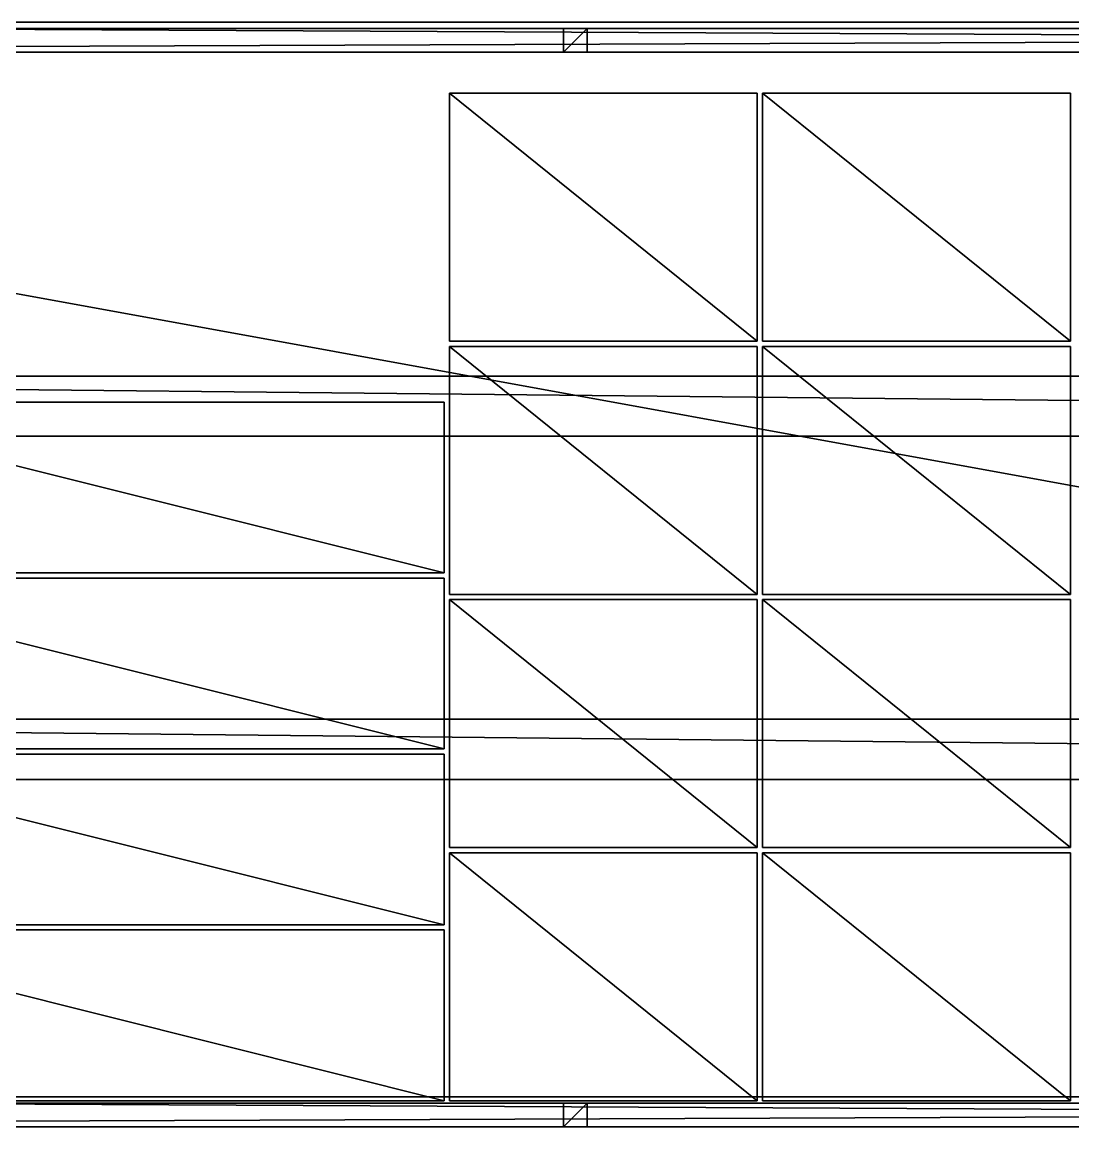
# Model space of a CAD drawing. Header units: millimetres. Extents: x -3100 to 14040, y -1280 to 1295.
# Drawn here: x 3373 to 5823, y -1280 to 1295 of the extents above; entities that cross this region are included whole.
import ezdxf

# ---------------------------------------------------------------- set-up
doc = ezdxf.new("R2010")
doc.units = ezdxf.units.MM

msp = doc.modelspace()

# ---------------------------------------------------------------- linework, layer by layer
at = {"layer": 'CAD_75LAB'}
for points in [[(14040, 1295, 1250), (-40, 1295, 1250), (-40, 1295, 1320)], [(14040, 1295, 1320), (14040, 1295, 1250), (-40, 1295, 1320)], [(14040, 1225, 1250), (-40, 1225, 1250), (-40, 1295, 1250)], [(14040, 1295, 1250), (14040, 1225, 1250), (-40, 1295, 1250)], [(14040, 1225, 1320), (-40, 1295, 1320), (-40, 1225, 1320)], [(14040, 1295, 1320), (-40, 1295, 1320), (14040, 1225, 1320)], [(14040, 1280, 1160), (-40, 1280, 1160), (-40, 1280, 1250)], [(14040, 1280, 1250), (14040, 1280, 1160), (-40, 1280, 1250)], [(14040, -1280, 1160), (-40, -1280, 1160), (-40, 1280, 1160)], [(14040, 1280, 1160), (14040, -1280, 1160), (-40, 1280, 1160)], [(14040, -1280, 1250), (-40, 1280, 1250), (-40, -1280, 1250)], [(14040, 1280, 1250), (-40, 1280, 1250), (14040, -1280, 1250)], [(14040, 1280, 3995), (14040, 1280, 3940), (-40, 1280, 3940)], [(14040, 1280, 3995), (-40, 1280, 3940), (-40, 1280, 3995)], [(14040, 1280, 3940), (-40, 1225, 3940), (-40, 1280, 3940)], [(14040, 1280, 3940), (14040, 1225, 3940), (-40, 1225, 3940)], [(14040, 1280, 3995), (-40, 1280, 3995), (-40, 1225, 3995)], [(14040, 1280, 3995), (-40, 1225, 3995), (14040, 1225, 3995)], [(4635, 1280, 3940), (4635, 1280, 1250), (4635, 1225, 1250)], [(4635, 1225, 3940), (4635, 1280, 3940), (4635, 1225, 1250)], [(4635, 1280, 3940), (4690, 1280, 1250), (4635, 1280, 1250)], [(4690, 1280, 3940), (4690, 1280, 1250), (4635, 1280, 3940)], [(4690, 1280, 1250), (4635, 1225, 1250), (4635, 1280, 1250)], [(4690, 1280, 1250), (4690, 1225, 1250), (4635, 1225, 1250)], [(4690, 1280, 3940), (4635, 1280, 3940), (4635, 1225, 3940)], [(4690, 1280, 3940), (4635, 1225, 3940), (4690, 1225, 3940)], [(4690, 1280, 3940), (4690, 1225, 1250), (4690, 1280, 1250)], [(4690, 1225, 3940), (4690, 1225, 1250), (4690, 1280, 3940)], [(14040, 1225, 3995), (-40, 1225, 3940), (14040, 1225, 3940)], [(14040, 1225, 3995), (-40, 1225, 3995), (-40, 1225, 3940)], [(14040, 1225, 1250), (-40, 1225, 1320), (-40, 1225, 1250)], [(14040, 1225, 1320), (-40, 1225, 1320), (14040, 1225, 1250)], [(4635, 1225, 3940), (4635, 1225, 1250), (4690, 1225, 1250)], [(4690, 1225, 3940), (4635, 1225, 3940), (4690, 1225, 1250)], [(4369, 551, 2308), (4369, 1129, 1253), (4369, 551, 1253)], [(4369, 551, 2308), (4369, 1129, 2308), (4369, 1129, 1253)], [(4369, 1129, 2308), (5087, 1129, 1253), (4369, 1129, 1253)], [(5087, 1129, 2308), (5087, 1129, 1253), (4369, 1129, 2308)], [(5087, 551, 1253), (4369, 551, 1253), (4369, 1129, 1253)], [(5087, 1129, 1253), (5087, 551, 1253), (4369, 1129, 1253)], [(5087, 551, 2308), (4369, 1129, 2308), (4369, 551, 2308)], [(5087, 1129, 2308), (4369, 1129, 2308), (5087, 551, 2308)], [(4369, 551, 3369), (4369, 1129, 2314), (4369, 551, 2314)], [(4369, 551, 3369), (4369, 1129, 3369), (4369, 1129, 2314)], [(4369, 1129, 3369), (5087, 1129, 2314), (4369, 1129, 2314)], [(5087, 1129, 3369), (5087, 1129, 2314), (4369, 1129, 3369)], [(5087, 551, 2314), (4369, 551, 2314), (4369, 1129, 2314)], [(5087, 1129, 2314), (5087, 551, 2314), (4369, 1129, 2314)], [(5087, 551, 3369), (4369, 1129, 3369), (4369, 551, 3369)], [(5087, 1129, 3369), (4369, 1129, 3369), (5087, 551, 3369)], [(5087, 551, 2308), (5087, 551, 1253), (5087, 1129, 1253)], [(5087, 551, 2308), (5087, 1129, 1253), (5087, 1129, 2308)], [(5087, 551, 3369), (5087, 551, 2314), (5087, 1129, 2314)], [(5087, 551, 3369), (5087, 1129, 2314), (5087, 1129, 3369)], [(5099, 551, 2308), (5099, 1129, 1253), (5099, 551, 1253)], [(5099, 551, 2308), (5099, 1129, 2308), (5099, 1129, 1253)], [(5099, 1129, 2308), (5817, 1129, 1253), (5099, 1129, 1253)], [(5817, 1129, 2308), (5817, 1129, 1253), (5099, 1129, 2308)], [(5817, 551, 1253), (5099, 551, 1253), (5099, 1129, 1253)], [(5817, 1129, 1253), (5817, 551, 1253), (5099, 1129, 1253)], [(5817, 551, 2308), (5099, 1129, 2308), (5099, 551, 2308)], [(5817, 1129, 2308), (5099, 1129, 2308), (5817, 551, 2308)], [(5099, 551, 3369), (5099, 1129, 2314), (5099, 551, 2314)], [(5099, 551, 3369), (5099, 1129, 3369), (5099, 1129, 2314)], [(5099, 1129, 3369), (5817, 1129, 2314), (5099, 1129, 2314)], [(5817, 1129, 3369), (5817, 1129, 2314), (5099, 1129, 3369)], [(5817, 551, 2314), (5099, 551, 2314), (5099, 1129, 2314)], [(5817, 1129, 2314), (5817, 551, 2314), (5099, 1129, 2314)], [(5817, 551, 3369), (5099, 1129, 3369), (5099, 551, 3369)], [(5817, 1129, 3369), (5099, 1129, 3369), (5817, 551, 3369)], [(5817, 551, 2308), (5817, 551, 1253), (5817, 1129, 1253)], [(5817, 551, 2308), (5817, 1129, 1253), (5817, 1129, 2308)], [(5817, 551, 3369), (5817, 551, 2314), (5817, 1129, 2314)], [(5817, 551, 3369), (5817, 1129, 2314), (5817, 1129, 3369)], [(4369, 551, 2308), (4369, 551, 1253), (5087, 551, 1253)], [(5087, 551, 2308), (4369, 551, 2308), (5087, 551, 1253)], [(4369, 551, 3369), (4369, 551, 2314), (5087, 551, 2314)], [(5087, 551, 3369), (4369, 551, 3369), (5087, 551, 2314)], [(5099, 551, 2308), (5099, 551, 1253), (5817, 551, 1253)], [(5817, 551, 2308), (5099, 551, 2308), (5817, 551, 1253)], [(5099, 551, 3369), (5099, 551, 2314), (5817, 551, 2314)], [(5817, 551, 3369), (5099, 551, 3369), (5817, 551, 2314)], [(4369, -39, 2308), (4369, 539, 1253), (4369, -39, 1253)], [(4369, -39, 2308), (4369, 539, 2308), (4369, 539, 1253)], [(4369, 539, 2308), (5087, 539, 1253), (4369, 539, 1253)], [(5087, 539, 2308), (5087, 539, 1253), (4369, 539, 2308)], [(5087, -39, 1253), (4369, -39, 1253), (4369, 539, 1253)], [(5087, 539, 1253), (5087, -39, 1253), (4369, 539, 1253)], [(5087, -39, 2308), (4369, 539, 2308), (4369, -39, 2308)], [(5087, 539, 2308), (4369, 539, 2308), (5087, -39, 2308)], [(4369, -39, 3369), (4369, 539, 2314), (4369, -39, 2314)], [(4369, -39, 3369), (4369, 539, 3369), (4369, 539, 2314)], [(4369, 539, 3369), (5087, 539, 2314), (4369, 539, 2314)], [(5087, 539, 3369), (5087, 539, 2314), (4369, 539, 3369)], [(5087, -39, 2314), (4369, -39, 2314), (4369, 539, 2314)], [(5087, 539, 2314), (5087, -39, 2314), (4369, 539, 2314)], [(5087, -39, 3369), (4369, 539, 3369), (4369, -39, 3369)], [(5087, 539, 3369), (4369, 539, 3369), (5087, -39, 3369)], [(5087, -39, 2308), (5087, -39, 1253), (5087, 539, 1253)], [(5087, -39, 2308), (5087, 539, 1253), (5087, 539, 2308)], [(5087, -39, 3369), (5087, -39, 2314), (5087, 539, 2314)], [(5087, -39, 3369), (5087, 539, 2314), (5087, 539, 3369)], [(5099, -39, 2308), (5099, 539, 1253), (5099, -39, 1253)], [(5099, -39, 2308), (5099, 539, 2308), (5099, 539, 1253)], [(5099, 539, 2308), (5817, 539, 1253), (5099, 539, 1253)], [(5817, 539, 2308), (5817, 539, 1253), (5099, 539, 2308)], [(5817, -39, 1253), (5099, -39, 1253), (5099, 539, 1253)], [(5817, 539, 1253), (5817, -39, 1253), (5099, 539, 1253)], [(5817, -39, 2308), (5099, 539, 2308), (5099, -39, 2308)], [(5817, 539, 2308), (5099, 539, 2308), (5817, -39, 2308)], [(5099, -39, 3369), (5099, 539, 2314), (5099, -39, 2314)], [(5099, -39, 3369), (5099, 539, 3369), (5099, 539, 2314)], [(5099, 539, 3369), (5817, 539, 2314), (5099, 539, 2314)], [(5817, 539, 3369), (5817, 539, 2314), (5099, 539, 3369)], [(5817, -39, 2314), (5099, -39, 2314), (5099, 539, 2314)], [(5817, 539, 2314), (5817, -39, 2314), (5099, 539, 2314)], [(5817, -39, 3369), (5099, 539, 3369), (5099, -39, 3369)], [(5817, 539, 3369), (5099, 539, 3369), (5817, -39, 3369)], [(5817, -39, 2308), (5817, -39, 1253), (5817, 539, 1253)], [(5817, -39, 2308), (5817, 539, 1253), (5817, 539, 2308)], [(5817, -39, 3369), (5817, -39, 2314), (5817, 539, 2314)], [(5817, -39, 3369), (5817, 539, 2314), (5817, 539, 3369)], [(13960, 470, 1160), (13960, 470, 910), (300, 470, 910)], [(13960, 470, 1160), (300, 470, 910), (300, 470, 1160)], [(13960, 330, 910), (300, 330, 910), (300, 470, 910)], [(13960, 470, 910), (13960, 330, 910), (300, 470, 910)], [(13960, 330, 1160), (300, 470, 1160), (300, 330, 1160)], [(13960, 470, 1160), (300, 470, 1160), (13960, 330, 1160)], [(4357, 409, 1253), (2766, 409, 1253), (2766, 409, 1367)], [(4357, 409, 1367), (4357, 409, 1253), (2766, 409, 1367)], [(4357, 11, 1253), (2766, 11, 1253), (2766, 409, 1253)], [(4357, 409, 1253), (4357, 11, 1253), (2766, 409, 1253)], [(4357, 11, 1367), (2766, 409, 1367), (2766, 11, 1367)], [(4357, 409, 1367), (2766, 409, 1367), (4357, 11, 1367)], [(4357, 409, 1373), (2766, 409, 1373), (2766, 409, 1487)], [(4357, 409, 1487), (4357, 409, 1373), (2766, 409, 1487)], [(4357, 11, 1373), (2766, 11, 1373), (2766, 409, 1373)], [(4357, 409, 1373), (4357, 11, 1373), (2766, 409, 1373)], [(4357, 11, 1487), (2766, 409, 1487), (2766, 11, 1487)], [(4357, 409, 1487), (2766, 409, 1487), (4357, 11, 1487)], [(4357, 409, 1493), (2766, 409, 1493), (2766, 409, 1607)], [(4357, 409, 1607), (4357, 409, 1493), (2766, 409, 1607)], [(4357, 11, 1493), (2766, 11, 1493), (2766, 409, 1493)], [(4357, 409, 1493), (4357, 11, 1493), (2766, 409, 1493)], [(4357, 11, 1607), (2766, 409, 1607), (2766, 11, 1607)], [(4357, 409, 1607), (2766, 409, 1607), (4357, 11, 1607)], [(4357, 409, 1613), (2766, 409, 1613), (2766, 409, 1727)], [(4357, 409, 1727), (4357, 409, 1613), (2766, 409, 1727)], [(4357, 11, 1613), (2766, 11, 1613), (2766, 409, 1613)], [(4357, 409, 1613), (4357, 11, 1613), (2766, 409, 1613)], [(4357, 11, 1727), (2766, 409, 1727), (2766, 11, 1727)], [(4357, 409, 1727), (2766, 409, 1727), (4357, 11, 1727)], [(4357, 409, 1733), (2766, 409, 1733), (2766, 409, 1847)], [(4357, 409, 1847), (4357, 409, 1733), (2766, 409, 1847)], [(4357, 11, 1733), (2766, 11, 1733), (2766, 409, 1733)], [(4357, 409, 1733), (4357, 11, 1733), (2766, 409, 1733)], [(4357, 11, 1847), (2766, 409, 1847), (2766, 11, 1847)], [(4357, 409, 1847), (2766, 409, 1847), (4357, 11, 1847)], [(4357, 11, 1367), (4357, 11, 1253), (4357, 409, 1253)], [(4357, 11, 1367), (4357, 409, 1253), (4357, 409, 1367)], [(4357, 11, 1487), (4357, 11, 1373), (4357, 409, 1373)], [(4357, 11, 1487), (4357, 409, 1373), (4357, 409, 1487)], [(4357, 11, 1607), (4357, 11, 1493), (4357, 409, 1493)], [(4357, 11, 1607), (4357, 409, 1493), (4357, 409, 1607)], [(4357, 11, 1727), (4357, 11, 1613), (4357, 409, 1613)], [(4357, 11, 1727), (4357, 409, 1613), (4357, 409, 1727)], [(4357, 11, 1847), (4357, 11, 1733), (4357, 409, 1733)], [(4357, 11, 1847), (4357, 409, 1733), (4357, 409, 1847)], [(13960, 330, 1160), (300, 330, 910), (13960, 330, 910)], [(13960, 330, 1160), (300, 330, 1160), (300, 330, 910)], [(4357, 11, 1253), (2766, 11, 1367), (2766, 11, 1253)], [(4357, 11, 1367), (2766, 11, 1367), (4357, 11, 1253)], [(4357, 11, 1373), (2766, 11, 1487), (2766, 11, 1373)], [(4357, 11, 1487), (2766, 11, 1487), (4357, 11, 1373)], [(4357, 11, 1493), (2766, 11, 1607), (2766, 11, 1493)], [(4357, 11, 1607), (2766, 11, 1607), (4357, 11, 1493)], [(4357, 11, 1613), (2766, 11, 1727), (2766, 11, 1613)], [(4357, 11, 1727), (2766, 11, 1727), (4357, 11, 1613)], [(4357, 11, 1733), (2766, 11, 1847), (2766, 11, 1733)], [(4357, 11, 1847), (2766, 11, 1847), (4357, 11, 1733)], [(4357, -1, 1253), (2766, -1, 1253), (2766, -1, 1367)], [(4357, -1, 1367), (4357, -1, 1253), (2766, -1, 1367)], [(4357, -399, 1253), (2766, -399, 1253), (2766, -1, 1253)], [(4357, -1, 1253), (4357, -399, 1253), (2766, -1, 1253)], [(4357, -399, 1367), (2766, -1, 1367), (2766, -399, 1367)], [(4357, -1, 1367), (2766, -1, 1367), (4357, -399, 1367)], [(4357, -1, 1373), (2766, -1, 1373), (2766, -1, 1487)], [(4357, -1, 1487), (4357, -1, 1373), (2766, -1, 1487)], [(4357, -399, 1373), (2766, -399, 1373), (2766, -1, 1373)], [(4357, -1, 1373), (4357, -399, 1373), (2766, -1, 1373)], [(4357, -399, 1487), (2766, -1, 1487), (2766, -399, 1487)], [(4357, -1, 1487), (2766, -1, 1487), (4357, -399, 1487)], [(4357, -1, 1493), (2766, -1, 1493), (2766, -1, 1607)], [(4357, -1, 1607), (4357, -1, 1493), (2766, -1, 1607)], [(4357, -399, 1493), (2766, -399, 1493), (2766, -1, 1493)], [(4357, -1, 1493), (4357, -399, 1493), (2766, -1, 1493)], [(4357, -399, 1607), (2766, -1, 1607), (2766, -399, 1607)], [(4357, -1, 1607), (2766, -1, 1607), (4357, -399, 1607)], [(4357, -1, 1613), (2766, -1, 1613), (2766, -1, 1727)], [(4357, -1, 1727), (4357, -1, 1613), (2766, -1, 1727)], [(4357, -399, 1613), (2766, -399, 1613), (2766, -1, 1613)], [(4357, -1, 1613), (4357, -399, 1613), (2766, -1, 1613)], [(4357, -399, 1727), (2766, -1, 1727), (2766, -399, 1727)], [(4357, -1, 1727), (2766, -1, 1727), (4357, -399, 1727)], [(4357, -1, 1733), (2766, -1, 1733), (2766, -1, 1847)], [(4357, -1, 1847), (4357, -1, 1733), (2766, -1, 1847)], [(4357, -399, 1733), (2766, -399, 1733), (2766, -1, 1733)], [(4357, -1, 1733), (4357, -399, 1733), (2766, -1, 1733)], [(4357, -399, 1847), (2766, -1, 1847), (2766, -399, 1847)], [(4357, -1, 1847), (2766, -1, 1847), (4357, -399, 1847)], [(4357, -1, 1853), (2766, -1, 1853), (2766, -1, 1967)], [(4357, -1, 1967), (4357, -1, 1853), (2766, -1, 1967)], [(4357, -399, 1853), (2766, -399, 1853), (2766, -1, 1853)], [(4357, -1, 1853), (4357, -399, 1853), (2766, -1, 1853)], [(4357, -399, 1967), (2766, -1, 1967), (2766, -399, 1967)], [(4357, -1, 1967), (2766, -1, 1967), (4357, -399, 1967)], [(4357, -399, 1367), (4357, -399, 1253), (4357, -1, 1253)], [(4357, -399, 1367), (4357, -1, 1253), (4357, -1, 1367)], [(4357, -399, 1487), (4357, -399, 1373), (4357, -1, 1373)], [(4357, -399, 1487), (4357, -1, 1373), (4357, -1, 1487)], [(4357, -399, 1607), (4357, -399, 1493), (4357, -1, 1493)], [(4357, -399, 1607), (4357, -1, 1493), (4357, -1, 1607)], [(4357, -399, 1727), (4357, -399, 1613), (4357, -1, 1613)], [(4357, -399, 1727), (4357, -1, 1613), (4357, -1, 1727)], [(4357, -399, 1847), (4357, -399, 1733), (4357, -1, 1733)], [(4357, -399, 1847), (4357, -1, 1733), (4357, -1, 1847)], [(4357, -399, 1967), (4357, -399, 1853), (4357, -1, 1853)], [(4357, -399, 1967), (4357, -1, 1853), (4357, -1, 1967)], [(4369, -39, 2308), (4369, -39, 1253), (5087, -39, 1253)], [(5087, -39, 2308), (4369, -39, 2308), (5087, -39, 1253)], [(4369, -39, 3369), (4369, -39, 2314), (5087, -39, 2314)], [(5087, -39, 3369), (4369, -39, 3369), (5087, -39, 2314)], [(4369, -629, 2308), (4369, -51, 1253), (4369, -629, 1253)], [(4369, -629, 2308), (4369, -51, 2308), (4369, -51, 1253)], [(4369, -51, 2308), (5087, -51, 1253), (4369, -51, 1253)], [(5087, -51, 2308), (5087, -51, 1253), (4369, -51, 2308)], [(5087, -629, 1253), (4369, -629, 1253), (4369, -51, 1253)], [(5087, -51, 1253), (5087, -629, 1253), (4369, -51, 1253)], [(5087, -629, 2308), (4369, -51, 2308), (4369, -629, 2308)], [(5087, -51, 2308), (4369, -51, 2308), (5087, -629, 2308)], [(4369, -629, 3369), (4369, -51, 2314), (4369, -629, 2314)], [(4369, -629, 3369), (4369, -51, 3369), (4369, -51, 2314)], [(4369, -51, 3369), (5087, -51, 2314), (4369, -51, 2314)], [(5087, -51, 3369), (5087, -51, 2314), (4369, -51, 3369)], [(5087, -629, 2314), (4369, -629, 2314), (4369, -51, 2314)], [(5087, -51, 2314), (5087, -629, 2314), (4369, -51, 2314)], [(5087, -629, 3369), (4369, -51, 3369), (4369, -629, 3369)], [(5087, -51, 3369), (4369, -51, 3369), (5087, -629, 3369)], [(5087, -629, 2308), (5087, -629, 1253), (5087, -51, 1253)], [(5087, -629, 2308), (5087, -51, 1253), (5087, -51, 2308)], [(5087, -629, 3369), (5087, -629, 2314), (5087, -51, 2314)], [(5087, -629, 3369), (5087, -51, 2314), (5087, -51, 3369)], [(5099, -39, 2308), (5099, -39, 1253), (5817, -39, 1253)], [(5817, -39, 2308), (5099, -39, 2308), (5817, -39, 1253)], [(5099, -39, 3369), (5099, -39, 2314), (5817, -39, 2314)], [(5817, -39, 3369), (5099, -39, 3369), (5817, -39, 2314)], [(5099, -629, 2308), (5099, -51, 1253), (5099, -629, 1253)], [(5099, -629, 2308), (5099, -51, 2308), (5099, -51, 1253)], [(5099, -51, 2308), (5817, -51, 1253), (5099, -51, 1253)], [(5817, -51, 2308), (5817, -51, 1253), (5099, -51, 2308)], [(5817, -629, 1253), (5099, -629, 1253), (5099, -51, 1253)], [(5817, -51, 1253), (5817, -629, 1253), (5099, -51, 1253)], [(5817, -629, 2308), (5099, -51, 2308), (5099, -629, 2308)], [(5817, -51, 2308), (5099, -51, 2308), (5817, -629, 2308)], [(5099, -629, 3369), (5099, -51, 2314), (5099, -629, 2314)], [(5099, -629, 3369), (5099, -51, 3369), (5099, -51, 2314)], [(5099, -51, 3369), (5817, -51, 2314), (5099, -51, 2314)], [(5817, -51, 3369), (5817, -51, 2314), (5099, -51, 3369)], [(5817, -629, 2314), (5099, -629, 2314), (5099, -51, 2314)], [(5817, -51, 2314), (5817, -629, 2314), (5099, -51, 2314)], [(5817, -629, 3369), (5099, -51, 3369), (5099, -629, 3369)], [(5817, -51, 3369), (5099, -51, 3369), (5817, -629, 3369)], [(5817, -629, 2308), (5817, -629, 1253), (5817, -51, 1253)], [(5817, -629, 2308), (5817, -51, 1253), (5817, -51, 2308)], [(5817, -629, 3369), (5817, -629, 2314), (5817, -51, 2314)], [(5817, -629, 3369), (5817, -51, 2314), (5817, -51, 3369)], [(13960, -330, 1160), (13960, -330, 910), (300, -330, 910)], [(13960, -330, 1160), (300, -330, 910), (300, -330, 1160)], [(13960, -470, 910), (300, -470, 910), (300, -330, 910)], [(13960, -330, 910), (13960, -470, 910), (300, -330, 910)], [(13960, -470, 1160), (300, -330, 1160), (300, -470, 1160)], [(13960, -330, 1160), (300, -330, 1160), (13960, -470, 1160)], [(4357, -399, 1253), (2766, -399, 1367), (2766, -399, 1253)], [(4357, -399, 1367), (2766, -399, 1367), (4357, -399, 1253)], [(4357, -399, 1373), (2766, -399, 1487), (2766, -399, 1373)], [(4357, -399, 1487), (2766, -399, 1487), (4357, -399, 1373)], [(4357, -399, 1493), (2766, -399, 1607), (2766, -399, 1493)], [(4357, -399, 1607), (2766, -399, 1607), (4357, -399, 1493)], [(4357, -399, 1613), (2766, -399, 1727), (2766, -399, 1613)], [(4357, -399, 1727), (2766, -399, 1727), (4357, -399, 1613)], [(4357, -399, 1733), (2766, -399, 1847), (2766, -399, 1733)], [(4357, -399, 1847), (2766, -399, 1847), (4357, -399, 1733)], [(4357, -399, 1853), (2766, -399, 1967), (2766, -399, 1853)], [(4357, -399, 1967), (2766, -399, 1967), (4357, -399, 1853)], [(4357, -411, 1253), (2766, -411, 1253), (2766, -411, 1367)], [(4357, -411, 1367), (4357, -411, 1253), (2766, -411, 1367)], [(4357, -809, 1253), (2766, -809, 1253), (2766, -411, 1253)], [(4357, -411, 1253), (4357, -809, 1253), (2766, -411, 1253)], [(4357, -809, 1367), (2766, -411, 1367), (2766, -809, 1367)], [(4357, -411, 1367), (2766, -411, 1367), (4357, -809, 1367)], [(4357, -411, 1373), (2766, -411, 1373), (2766, -411, 1487)], [(4357, -411, 1487), (4357, -411, 1373), (2766, -411, 1487)], [(4357, -809, 1373), (2766, -809, 1373), (2766, -411, 1373)], [(4357, -411, 1373), (4357, -809, 1373), (2766, -411, 1373)], [(4357, -809, 1487), (2766, -411, 1487), (2766, -809, 1487)], [(4357, -411, 1487), (2766, -411, 1487), (4357, -809, 1487)], [(4357, -411, 1493), (2766, -411, 1493), (2766, -411, 1607)], [(4357, -411, 1607), (4357, -411, 1493), (2766, -411, 1607)], [(4357, -809, 1493), (2766, -809, 1493), (2766, -411, 1493)], [(4357, -411, 1493), (4357, -809, 1493), (2766, -411, 1493)], [(4357, -809, 1607), (2766, -411, 1607), (2766, -809, 1607)], [(4357, -411, 1607), (2766, -411, 1607), (4357, -809, 1607)], [(4357, -411, 1613), (2766, -411, 1613), (2766, -411, 1727)], [(4357, -411, 1727), (4357, -411, 1613), (2766, -411, 1727)], [(4357, -809, 1613), (2766, -809, 1613), (2766, -411, 1613)], [(4357, -411, 1613), (4357, -809, 1613), (2766, -411, 1613)], [(4357, -809, 1727), (2766, -411, 1727), (2766, -809, 1727)], [(4357, -411, 1727), (2766, -411, 1727), (4357, -809, 1727)], [(4357, -411, 1733), (2766, -411, 1733), (2766, -411, 1847)], [(4357, -411, 1847), (4357, -411, 1733), (2766, -411, 1847)], [(4357, -809, 1733), (2766, -809, 1733), (2766, -411, 1733)], [(4357, -411, 1733), (4357, -809, 1733), (2766, -411, 1733)], [(4357, -809, 1847), (2766, -411, 1847), (2766, -809, 1847)], [(4357, -411, 1847), (2766, -411, 1847), (4357, -809, 1847)], [(4357, -411, 1853), (2766, -411, 1853), (2766, -411, 1967)], [(4357, -411, 1967), (4357, -411, 1853), (2766, -411, 1967)], [(4357, -809, 1853), (2766, -809, 1853), (2766, -411, 1853)], [(4357, -411, 1853), (4357, -809, 1853), (2766, -411, 1853)], [(4357, -809, 1967), (2766, -411, 1967), (2766, -809, 1967)], [(4357, -411, 1967), (2766, -411, 1967), (4357, -809, 1967)], [(4357, -809, 1367), (4357, -809, 1253), (4357, -411, 1253)], [(4357, -809, 1367), (4357, -411, 1253), (4357, -411, 1367)], [(4357, -809, 1487), (4357, -809, 1373), (4357, -411, 1373)], [(4357, -809, 1487), (4357, -411, 1373), (4357, -411, 1487)], [(4357, -809, 1607), (4357, -809, 1493), (4357, -411, 1493)], [(4357, -809, 1607), (4357, -411, 1493), (4357, -411, 1607)], [(4357, -809, 1727), (4357, -809, 1613), (4357, -411, 1613)], [(4357, -809, 1727), (4357, -411, 1613), (4357, -411, 1727)], [(4357, -809, 1847), (4357, -809, 1733), (4357, -411, 1733)], [(4357, -809, 1847), (4357, -411, 1733), (4357, -411, 1847)], [(4357, -809, 1967), (4357, -809, 1853), (4357, -411, 1853)], [(4357, -809, 1967), (4357, -411, 1853), (4357, -411, 1967)], [(13960, -470, 1160), (300, -470, 910), (13960, -470, 910)], [(13960, -470, 1160), (300, -470, 1160), (300, -470, 910)], [(4369, -629, 2308), (4369, -629, 1253), (5087, -629, 1253)], [(5087, -629, 2308), (4369, -629, 2308), (5087, -629, 1253)], [(4369, -629, 3369), (4369, -629, 2314), (5087, -629, 2314)], [(5087, -629, 3369), (4369, -629, 3369), (5087, -629, 2314)], [(4369, -1219, 2308), (4369, -641, 1253), (4369, -1219, 1253)], [(4369, -1219, 2308), (4369, -641, 2308), (4369, -641, 1253)], [(4369, -641, 2308), (5087, -641, 1253), (4369, -641, 1253)], [(5087, -641, 2308), (5087, -641, 1253), (4369, -641, 2308)], [(5087, -1219, 1253), (4369, -1219, 1253), (4369, -641, 1253)], [(5087, -641, 1253), (5087, -1219, 1253), (4369, -641, 1253)], [(5087, -1219, 2308), (4369, -641, 2308), (4369, -1219, 2308)], [(5087, -641, 2308), (4369, -641, 2308), (5087, -1219, 2308)], [(4369, -1219, 3369), (4369, -641, 2314), (4369, -1219, 2314)], [(4369, -1219, 3369), (4369, -641, 3369), (4369, -641, 2314)], [(4369, -641, 3369), (5087, -641, 2314), (4369, -641, 2314)], [(5087, -641, 3369), (5087, -641, 2314), (4369, -641, 3369)], [(5087, -1219, 2314), (4369, -1219, 2314), (4369, -641, 2314)], [(5087, -641, 2314), (5087, -1219, 2314), (4369, -641, 2314)], [(5087, -1219, 3369), (4369, -641, 3369), (4369, -1219, 3369)], [(5087, -641, 3369), (4369, -641, 3369), (5087, -1219, 3369)], [(5087, -1219, 2308), (5087, -1219, 1253), (5087, -641, 1253)], [(5087, -1219, 2308), (5087, -641, 1253), (5087, -641, 2308)], [(5087, -1219, 3369), (5087, -1219, 2314), (5087, -641, 2314)], [(5087, -1219, 3369), (5087, -641, 2314), (5087, -641, 3369)], [(5099, -629, 2308), (5099, -629, 1253), (5817, -629, 1253)], [(5817, -629, 2308), (5099, -629, 2308), (5817, -629, 1253)], [(5099, -629, 3369), (5099, -629, 2314), (5817, -629, 2314)], [(5817, -629, 3369), (5099, -629, 3369), (5817, -629, 2314)], [(5099, -1219, 2308), (5099, -641, 1253), (5099, -1219, 1253)], [(5099, -1219, 2308), (5099, -641, 2308), (5099, -641, 1253)], [(5099, -641, 2308), (5817, -641, 1253), (5099, -641, 1253)], [(5817, -641, 2308), (5817, -641, 1253), (5099, -641, 2308)], [(5817, -1219, 1253), (5099, -1219, 1253), (5099, -641, 1253)], [(5817, -641, 1253), (5817, -1219, 1253), (5099, -641, 1253)], [(5817, -1219, 2308), (5099, -641, 2308), (5099, -1219, 2308)], [(5817, -641, 2308), (5099, -641, 2308), (5817, -1219, 2308)], [(5099, -1219, 3369), (5099, -641, 2314), (5099, -1219, 2314)], [(5099, -1219, 3369), (5099, -641, 3369), (5099, -641, 2314)], [(5099, -641, 3369), (5817, -641, 2314), (5099, -641, 2314)], [(5817, -641, 3369), (5817, -641, 2314), (5099, -641, 3369)], [(5817, -1219, 2314), (5099, -1219, 2314), (5099, -641, 2314)], [(5817, -641, 2314), (5817, -1219, 2314), (5099, -641, 2314)], [(5817, -1219, 3369), (5099, -641, 3369), (5099, -1219, 3369)], [(5817, -641, 3369), (5099, -641, 3369), (5817, -1219, 3369)], [(5817, -1219, 2308), (5817, -1219, 1253), (5817, -641, 1253)], [(5817, -1219, 2308), (5817, -641, 1253), (5817, -641, 2308)], [(5817, -1219, 3369), (5817, -1219, 2314), (5817, -641, 2314)], [(5817, -1219, 3369), (5817, -641, 2314), (5817, -641, 3369)], [(4357, -809, 1253), (2766, -809, 1367), (2766, -809, 1253)], [(4357, -809, 1367), (2766, -809, 1367), (4357, -809, 1253)], [(4357, -809, 1373), (2766, -809, 1487), (2766, -809, 1373)], [(4357, -809, 1487), (2766, -809, 1487), (4357, -809, 1373)], [(4357, -809, 1493), (2766, -809, 1607), (2766, -809, 1493)], [(4357, -809, 1607), (2766, -809, 1607), (4357, -809, 1493)], [(4357, -809, 1613), (2766, -809, 1727), (2766, -809, 1613)], [(4357, -809, 1727), (2766, -809, 1727), (4357, -809, 1613)], [(4357, -809, 1733), (2766, -809, 1847), (2766, -809, 1733)], [(4357, -809, 1847), (2766, -809, 1847), (4357, -809, 1733)], [(4357, -809, 1853), (2766, -809, 1967), (2766, -809, 1853)], [(4357, -809, 1967), (2766, -809, 1967), (4357, -809, 1853)], [(4357, -821, 1253), (2766, -821, 1253), (2766, -821, 1367)], [(4357, -821, 1367), (4357, -821, 1253), (2766, -821, 1367)], [(4357, -1219, 1253), (2766, -1219, 1253), (2766, -821, 1253)], [(4357, -821, 1253), (4357, -1219, 1253), (2766, -821, 1253)], [(4357, -1219, 1367), (2766, -821, 1367), (2766, -1219, 1367)], [(4357, -821, 1367), (2766, -821, 1367), (4357, -1219, 1367)], [(4357, -821, 1373), (2766, -821, 1373), (2766, -821, 1487)], [(4357, -821, 1487), (4357, -821, 1373), (2766, -821, 1487)], [(4357, -1219, 1373), (2766, -1219, 1373), (2766, -821, 1373)], [(4357, -821, 1373), (4357, -1219, 1373), (2766, -821, 1373)], [(4357, -1219, 1487), (2766, -821, 1487), (2766, -1219, 1487)], [(4357, -821, 1487), (2766, -821, 1487), (4357, -1219, 1487)], [(4357, -821, 1493), (2766, -821, 1493), (2766, -821, 1607)], [(4357, -821, 1607), (4357, -821, 1493), (2766, -821, 1607)], [(4357, -1219, 1493), (2766, -1219, 1493), (2766, -821, 1493)], [(4357, -821, 1493), (4357, -1219, 1493), (2766, -821, 1493)], [(4357, -1219, 1607), (2766, -821, 1607), (2766, -1219, 1607)], [(4357, -821, 1607), (2766, -821, 1607), (4357, -1219, 1607)], [(4357, -821, 1613), (2766, -821, 1613), (2766, -821, 1727)], [(4357, -821, 1727), (4357, -821, 1613), (2766, -821, 1727)], [(4357, -1219, 1613), (2766, -1219, 1613), (2766, -821, 1613)], [(4357, -821, 1613), (4357, -1219, 1613), (2766, -821, 1613)], [(4357, -1219, 1727), (2766, -821, 1727), (2766, -1219, 1727)], [(4357, -821, 1727), (2766, -821, 1727), (4357, -1219, 1727)], [(4357, -821, 1733), (2766, -821, 1733), (2766, -821, 1847)], [(4357, -821, 1847), (4357, -821, 1733), (2766, -821, 1847)], [(4357, -1219, 1733), (2766, -1219, 1733), (2766, -821, 1733)], [(4357, -821, 1733), (4357, -1219, 1733), (2766, -821, 1733)], [(4357, -1219, 1847), (2766, -821, 1847), (2766, -1219, 1847)], [(4357, -821, 1847), (2766, -821, 1847), (4357, -1219, 1847)], [(4357, -821, 1853), (2766, -821, 1853), (2766, -821, 1967)], [(4357, -821, 1967), (4357, -821, 1853), (2766, -821, 1967)], [(4357, -1219, 1853), (2766, -1219, 1853), (2766, -821, 1853)], [(4357, -821, 1853), (4357, -1219, 1853), (2766, -821, 1853)], [(4357, -1219, 1967), (2766, -821, 1967), (2766, -1219, 1967)], [(4357, -821, 1967), (2766, -821, 1967), (4357, -1219, 1967)], [(4357, -1219, 1367), (4357, -1219, 1253), (4357, -821, 1253)], [(4357, -1219, 1367), (4357, -821, 1253), (4357, -821, 1367)], [(4357, -1219, 1487), (4357, -1219, 1373), (4357, -821, 1373)], [(4357, -1219, 1487), (4357, -821, 1373), (4357, -821, 1487)], [(4357, -1219, 1607), (4357, -1219, 1493), (4357, -821, 1493)], [(4357, -1219, 1607), (4357, -821, 1493), (4357, -821, 1607)], [(4357, -1219, 1727), (4357, -1219, 1613), (4357, -821, 1613)], [(4357, -1219, 1727), (4357, -821, 1613), (4357, -821, 1727)], [(4357, -1219, 1847), (4357, -1219, 1733), (4357, -821, 1733)], [(4357, -1219, 1847), (4357, -821, 1733), (4357, -821, 1847)], [(4357, -1219, 1967), (4357, -1219, 1853), (4357, -821, 1853)], [(4357, -1219, 1967), (4357, -821, 1853), (4357, -821, 1967)], [(14040, -1210, 1250), (-40, -1210, 1250), (-40, -1210, 1320)], [(14040, -1210, 1320), (14040, -1210, 1250), (-40, -1210, 1320)], [(14040, -1280, 1250), (-40, -1280, 1250), (-40, -1210, 1250)], [(14040, -1210, 1250), (14040, -1280, 1250), (-40, -1210, 1250)], [(14040, -1280, 1320), (-40, -1210, 1320), (-40, -1280, 1320)], [(14040, -1210, 1320), (-40, -1210, 1320), (14040, -1280, 1320)], [(14040, -1225, 3995), (14040, -1225, 3940), (-40, -1225, 3940)], [(14040, -1225, 3995), (-40, -1225, 3940), (-40, -1225, 3995)], [(14040, -1225, 3940), (-40, -1280, 3940), (-40, -1225, 3940)], [(14040, -1225, 3940), (14040, -1280, 3940), (-40, -1280, 3940)], [(14040, -1225, 3995), (-40, -1225, 3995), (-40, -1280, 3995)], [(14040, -1225, 3995), (-40, -1280, 3995), (14040, -1280, 3995)], [(4357, -1219, 1253), (2766, -1219, 1367), (2766, -1219, 1253)], [(4357, -1219, 1367), (2766, -1219, 1367), (4357, -1219, 1253)], [(4357, -1219, 1373), (2766, -1219, 1487), (2766, -1219, 1373)], [(4357, -1219, 1487), (2766, -1219, 1487), (4357, -1219, 1373)], [(4357, -1219, 1493), (2766, -1219, 1607), (2766, -1219, 1493)], [(4357, -1219, 1607), (2766, -1219, 1607), (4357, -1219, 1493)], [(4357, -1219, 1613), (2766, -1219, 1727), (2766, -1219, 1613)], [(4357, -1219, 1727), (2766, -1219, 1727), (4357, -1219, 1613)], [(4357, -1219, 1733), (2766, -1219, 1847), (2766, -1219, 1733)], [(4357, -1219, 1847), (2766, -1219, 1847), (4357, -1219, 1733)], [(4357, -1219, 1853), (2766, -1219, 1967), (2766, -1219, 1853)], [(4357, -1219, 1967), (2766, -1219, 1967), (4357, -1219, 1853)], [(4369, -1219, 2308), (4369, -1219, 1253), (5087, -1219, 1253)], [(5087, -1219, 2308), (4369, -1219, 2308), (5087, -1219, 1253)], [(4369, -1219, 3369), (4369, -1219, 2314), (5087, -1219, 2314)], [(5087, -1219, 3369), (4369, -1219, 3369), (5087, -1219, 2314)], [(4635, -1225, 3940), (4635, -1225, 1250), (4635, -1280, 1250)], [(4635, -1280, 3940), (4635, -1225, 3940), (4635, -1280, 1250)], [(4635, -1225, 3940), (4690, -1225, 1250), (4635, -1225, 1250)], [(4690, -1225, 3940), (4690, -1225, 1250), (4635, -1225, 3940)], [(4690, -1225, 1250), (4635, -1280, 1250), (4635, -1225, 1250)], [(4690, -1225, 1250), (4690, -1280, 1250), (4635, -1280, 1250)], [(4690, -1225, 3940), (4635, -1225, 3940), (4635, -1280, 3940)], [(4690, -1225, 3940), (4635, -1280, 3940), (4690, -1280, 3940)], [(4690, -1225, 3940), (4690, -1280, 1250), (4690, -1225, 1250)], [(4690, -1280, 3940), (4690, -1280, 1250), (4690, -1225, 3940)], [(5099, -1219, 2308), (5099, -1219, 1253), (5817, -1219, 1253)], [(5817, -1219, 2308), (5099, -1219, 2308), (5817, -1219, 1253)], [(5099, -1219, 3369), (5099, -1219, 2314), (5817, -1219, 2314)], [(5817, -1219, 3369), (5099, -1219, 3369), (5817, -1219, 2314)], [(14040, -1280, 1160), (-40, -1280, 1250), (-40, -1280, 1160)], [(14040, -1280, 1250), (-40, -1280, 1250), (14040, -1280, 1160)], [(14040, -1280, 3995), (-40, -1280, 3940), (14040, -1280, 3940)], [(14040, -1280, 3995), (-40, -1280, 3995), (-40, -1280, 3940)], [(14040, -1280, 1250), (-40, -1280, 1320), (-40, -1280, 1250)], [(14040, -1280, 1320), (-40, -1280, 1320), (14040, -1280, 1250)], [(4635, -1280, 3940), (4635, -1280, 1250), (4690, -1280, 1250)], [(4690, -1280, 3940), (4635, -1280, 3940), (4690, -1280, 1250)]]:
    msp.add_3dface(points, dxfattribs=at)

doc.saveas('drawing.dxf')
